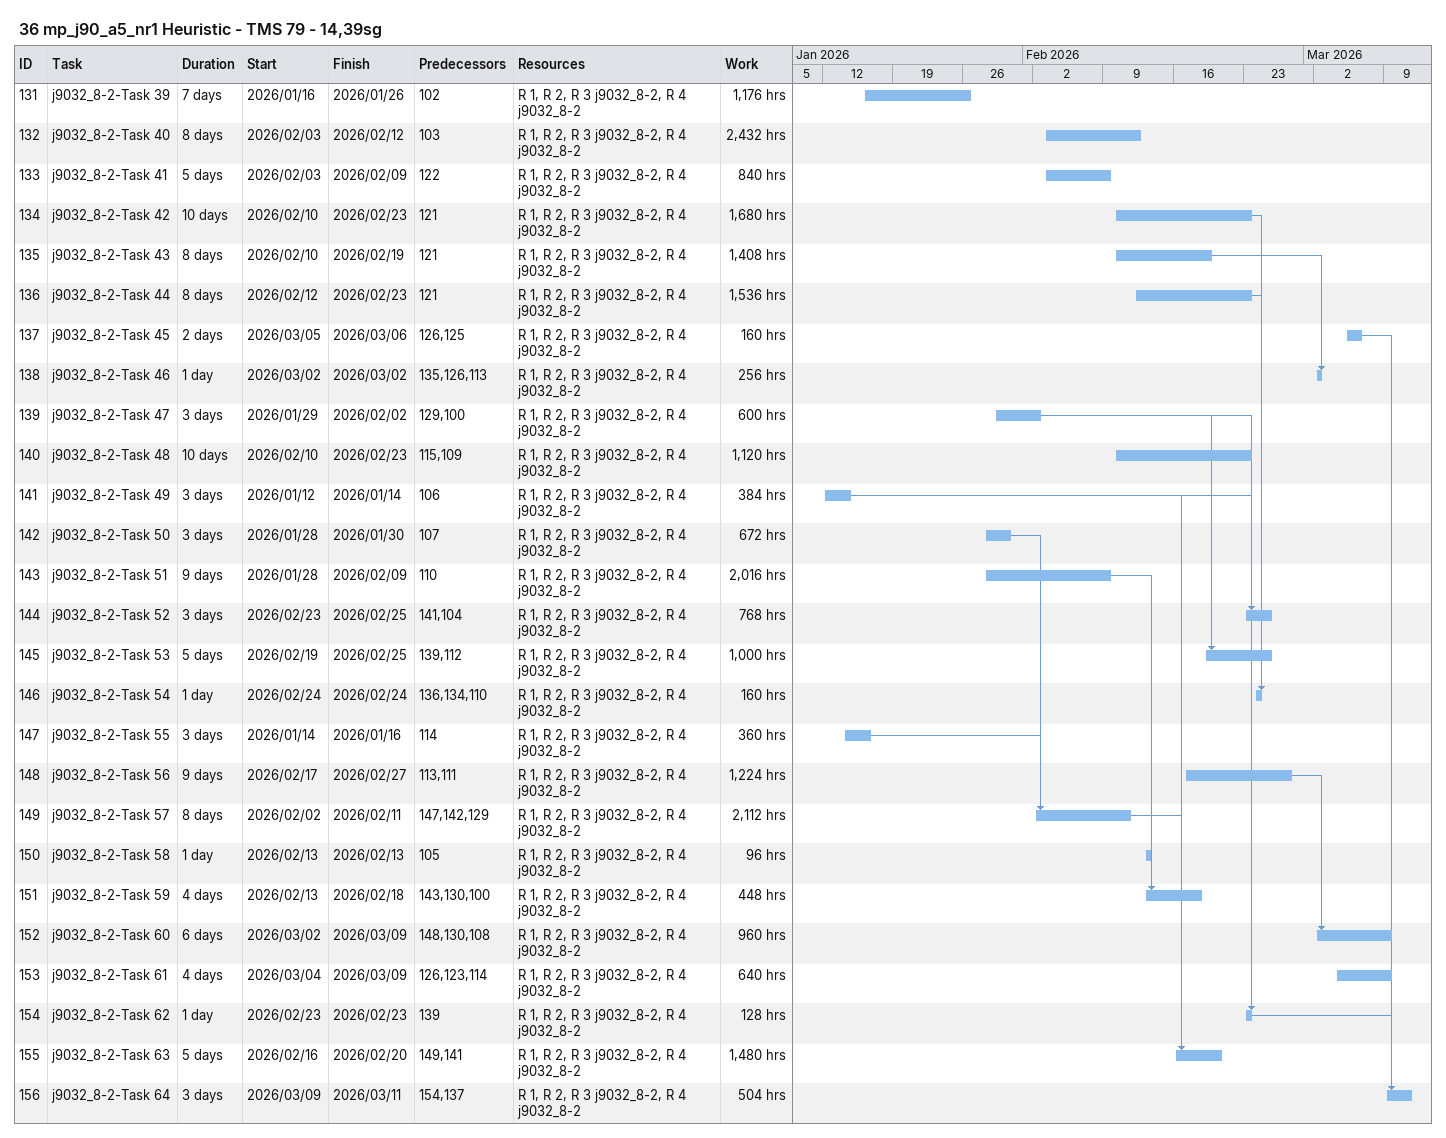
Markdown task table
36 mp_j90_a5_nr1 Heuristic - TMS 79 - 14,39sg

| ID | Task | Duration | Start | Finish | Predecessors | Resources | Work (h) |
|---|---|---|---|---|---|---|---|
| 131 | j9032_8-2-Task 39 | 7d | 2026-01-16 | 2026-01-26 | 102 | R 1, R 2, R 3 j9032_8-2, R 4 j9032_8-2 | 1176 |
| 132 | j9032_8-2-Task 40 | 8d | 2026-02-03 | 2026-02-12 | 103 | R 1, R 2, R 3 j9032_8-2, R 4 j9032_8-2 | 2432 |
| 133 | j9032_8-2-Task 41 | 5d | 2026-02-03 | 2026-02-09 | 122 | R 1, R 2, R 3 j9032_8-2, R 4 j9032_8-2 | 840 |
| 134 | j9032_8-2-Task 42 | 10d | 2026-02-10 | 2026-02-23 | 121 | R 1, R 2, R 3 j9032_8-2, R 4 j9032_8-2 | 1680 |
| 135 | j9032_8-2-Task 43 | 8d | 2026-02-10 | 2026-02-19 | 121 | R 1, R 2, R 3 j9032_8-2, R 4 j9032_8-2 | 1408 |
| 136 | j9032_8-2-Task 44 | 8d | 2026-02-12 | 2026-02-23 | 121 | R 1, R 2, R 3 j9032_8-2, R 4 j9032_8-2 | 1536 |
| 137 | j9032_8-2-Task 45 | 2d | 2026-03-05 | 2026-03-06 | 126, 125 | R 1, R 2, R 3 j9032_8-2, R 4 j9032_8-2 | 160 |
| 138 | j9032_8-2-Task 46 | 1d | 2026-03-02 | 2026-03-02 | 135, 126, 113 | R 1, R 2, R 3 j9032_8-2, R 4 j9032_8-2 | 256 |
| 139 | j9032_8-2-Task 47 | 3d | 2026-01-29 | 2026-02-02 | 129, 100 | R 1, R 2, R 3 j9032_8-2, R 4 j9032_8-2 | 600 |
| 140 | j9032_8-2-Task 48 | 10d | 2026-02-10 | 2026-02-23 | 115, 109 | R 1, R 2, R 3 j9032_8-2, R 4 j9032_8-2 | 1120 |
| 141 | j9032_8-2-Task 49 | 3d | 2026-01-12 | 2026-01-14 | 106 | R 1, R 2, R 3 j9032_8-2, R 4 j9032_8-2 | 384 |
| 142 | j9032_8-2-Task 50 | 3d | 2026-01-28 | 2026-01-30 | 107 | R 1, R 2, R 3 j9032_8-2, R 4 j9032_8-2 | 672 |
| 143 | j9032_8-2-Task 51 | 9d | 2026-01-28 | 2026-02-09 | 110 | R 1, R 2, R 3 j9032_8-2, R 4 j9032_8-2 | 2016 |
| 144 | j9032_8-2-Task 52 | 3d | 2026-02-23 | 2026-02-25 | 141, 104 | R 1, R 2, R 3 j9032_8-2, R 4 j9032_8-2 | 768 |
| 145 | j9032_8-2-Task 53 | 5d | 2026-02-19 | 2026-02-25 | 139, 112 | R 1, R 2, R 3 j9032_8-2, R 4 j9032_8-2 | 1000 |
| 146 | j9032_8-2-Task 54 | 1d | 2026-02-24 | 2026-02-24 | 136, 134, 110 | R 1, R 2, R 3 j9032_8-2, R 4 j9032_8-2 | 160 |
| 147 | j9032_8-2-Task 55 | 3d | 2026-01-14 | 2026-01-16 | 114 | R 1, R 2, R 3 j9032_8-2, R 4 j9032_8-2 | 360 |
| 148 | j9032_8-2-Task 56 | 9d | 2026-02-17 | 2026-02-27 | 113, 111 | R 1, R 2, R 3 j9032_8-2, R 4 j9032_8-2 | 1224 |
| 149 | j9032_8-2-Task 57 | 8d | 2026-02-02 | 2026-02-11 | 147, 142, 129 | R 1, R 2, R 3 j9032_8-2, R 4 j9032_8-2 | 2112 |
| 150 | j9032_8-2-Task 58 | 1d | 2026-02-13 | 2026-02-13 | 105 | R 1, R 2, R 3 j9032_8-2, R 4 j9032_8-2 | 96 |
| 151 | j9032_8-2-Task 59 | 4d | 2026-02-13 | 2026-02-18 | 143, 130, 100 | R 1, R 2, R 3 j9032_8-2, R 4 j9032_8-2 | 448 |
| 152 | j9032_8-2-Task 60 | 6d | 2026-03-02 | 2026-03-09 | 148, 130, 108 | R 1, R 2, R 3 j9032_8-2, R 4 j9032_8-2 | 960 |
| 153 | j9032_8-2-Task 61 | 4d | 2026-03-04 | 2026-03-09 | 126, 123, 114 | R 1, R 2, R 3 j9032_8-2, R 4 j9032_8-2 | 640 |
| 154 | j9032_8-2-Task 62 | 1d | 2026-02-23 | 2026-02-23 | 139 | R 1, R 2, R 3 j9032_8-2, R 4 j9032_8-2 | 128 |
| 155 | j9032_8-2-Task 63 | 5d | 2026-02-16 | 2026-02-20 | 149, 141 | R 1, R 2, R 3 j9032_8-2, R 4 j9032_8-2 | 1480 |
| 156 | j9032_8-2-Task 64 | 3d | 2026-03-09 | 2026-03-11 | 154, 137 | R 1, R 2, R 3 j9032_8-2, R 4 j9032_8-2 | 504 |
